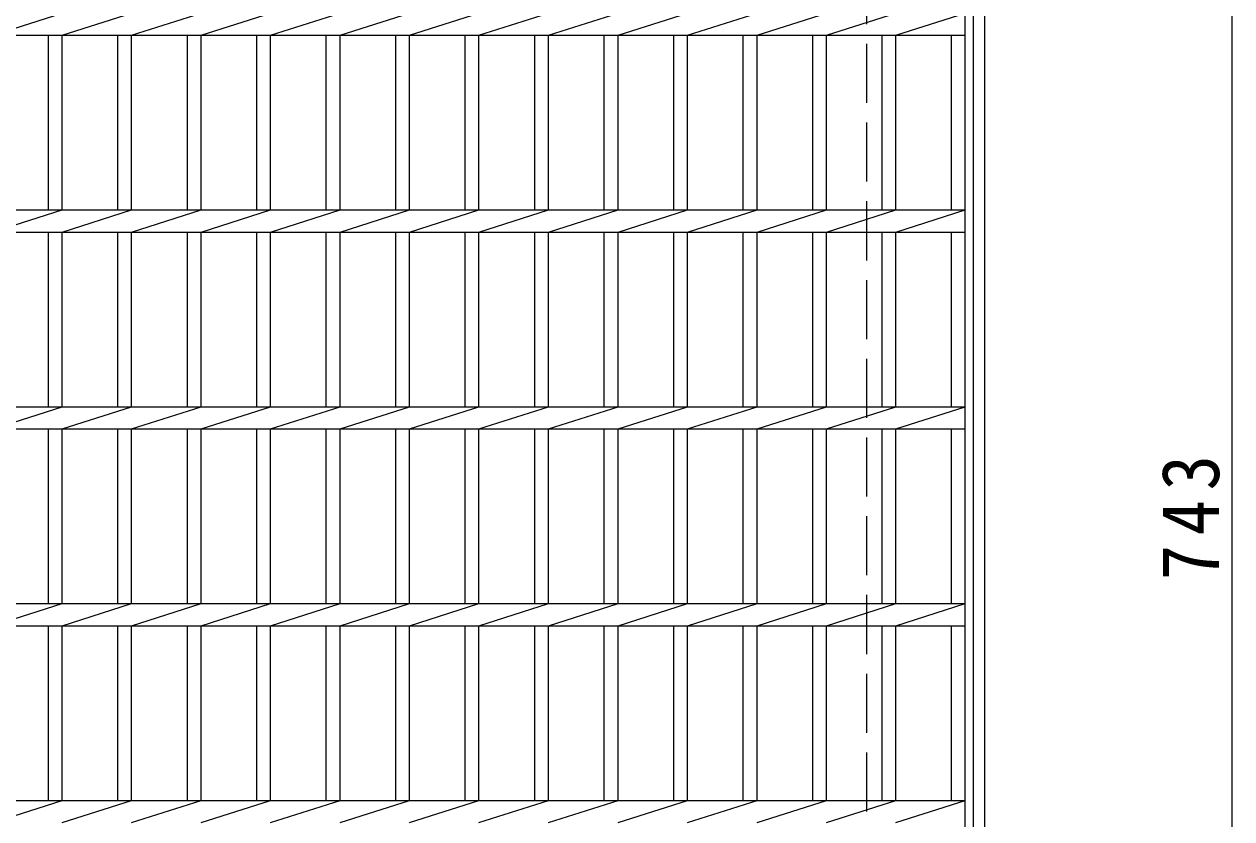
# Model space of a CAD drawing. Units: millimetres at full size, sheet at 1:10; details may follow other scales. Extents: x -2312 to 2340, y -1941 to 1772.
# Drawn here: x -1006 to -392, y 992 to 1396 of the extents above; entities that cross this region are included whole.
import ezdxf

# ---------------------------------------------------------------- set-up
doc = ezdxf.new("R2010")
doc.units = ezdxf.units.MM
doc.header["$LTSCALE"] = 10
doc.linetypes.add('DASHED3', pattern=[4, 3, -1])
for name, color, linetype, lineweight in [('C-1', 2, 'Continuous', 9), ('C-2', 3, 'Continuous', 9), ('C-4', 7, 'Continuous', 9)]:
    doc.layers.add(name, color=color, linetype=linetype, lineweight=lineweight)
doc.styles.add('ＭＳ ゴシック', font='')
doc.styles.get('ＭＳ ゴシック').set_extended_font_data('MS Gothic')

msp = doc.modelspace()

# ---------------------------------------------------------------- linework, layer by layer
at = {"layer": 'C-1'}
for p, q in [((-517.58, 736.22), (-517.58, 1556.22)), ((-523.58, 1550.22), (-523.58, 742.22))]:
    msp.add_line(p, q, dxfattribs=at)
at = {"layer": 'C-1', "linetype": 'DASHED3'}
msp.add_line((-577.58, 796.22), (-577.58, 1496.22), dxfattribs=at)
at = {"layer": 'C-2'}
for p, q in [((-527.58, 746.22), (-527.58, 1546.22)), ((-1021.79, 1390.57), (-986.48, 1401.87)), ((-986.48, 1390.57), (-951.18, 1401.87)), ((-951.18, 1390.57), (-915.88, 1401.87)), ((-915.88, 1390.57), (-880.58, 1401.87)), ((-880.59, 1390.57), (-845.29, 1401.87)), ((-845.29, 1390.57), (-809.99, 1401.87)), ((-809.99, 1390.57), (-774.69, 1401.87)), ((-774.69, 1390.57), (-739.28, 1401.87)), ((-739.29, 1390.57), (-703.98, 1401.87)), ((-703.99, 1390.57), (-668.68, 1401.87)), ((-668.69, 1390.57), (-633.38, 1401.87)), ((-633.39, 1390.57), (-598.08, 1401.87)), ((-598.08, 1390.57), (-562.78, 1401.87)), ((-562.79, 1390.57), (-527.58, 1401.87)), ((-1327.58, 1390.57), (-527.58, 1390.57)), ((-993.48, 1301.87), (-993.48, 1390.57)), ((-986.48, 1301.87), (-986.48, 1390.57)), ((-958.18, 1301.87), (-958.18, 1390.57)), ((-951.18, 1301.87), (-951.18, 1390.57)), ((-922.88, 1301.87), (-922.88, 1390.57)), ((-915.88, 1301.87), (-915.88, 1390.57)), ((-887.58, 1301.87), (-887.58, 1390.57)), ((-880.58, 1301.87), (-880.58, 1390.57)), ((-852.28, 1301.87), (-852.28, 1390.57)), ((-845.28, 1301.87), (-845.28, 1390.57)), ((-816.98, 1301.87), (-816.98, 1390.57)), ((-809.98, 1301.87), (-809.98, 1390.57)), ((-781.68, 1301.87), (-781.68, 1390.57)), ((-774.68, 1301.87), (-774.68, 1390.57)), ((-746.28, 1301.87), (-746.28, 1390.57)), ((-739.28, 1301.87), (-739.28, 1390.57)), ((-710.98, 1301.87), (-710.98, 1390.57)), ((-703.98, 1301.87), (-703.98, 1390.57)), ((-675.68, 1301.87), (-675.68, 1390.57)), ((-668.68, 1301.87), (-668.68, 1390.57)), ((-640.38, 1301.87), (-640.38, 1390.57)), ((-633.38, 1301.87), (-633.38, 1390.57)), ((-605.08, 1301.87), (-605.08, 1390.57)), ((-598.08, 1301.87), (-598.08, 1390.57)), ((-569.78, 1301.87), (-569.78, 1390.57)), ((-562.78, 1301.87), (-562.78, 1390.57)), ((-534.58, 1301.87), (-534.58, 1390.57)), ((-1327.58, 1301.87), (-527.58, 1301.87)), ((-1021.79, 1290.57), (-986.48, 1301.87)), ((-986.48, 1290.57), (-951.18, 1301.87)), ((-951.18, 1290.57), (-915.88, 1301.87)), ((-915.88, 1290.57), (-880.58, 1301.87)), ((-880.59, 1290.57), (-845.29, 1301.87)), ((-845.29, 1290.57), (-809.99, 1301.87)), ((-809.99, 1290.57), (-774.69, 1301.87)), ((-774.69, 1290.57), (-739.28, 1301.87)), ((-739.29, 1290.57), (-703.98, 1301.87)), ((-703.99, 1290.57), (-668.68, 1301.87)), ((-668.69, 1290.57), (-633.38, 1301.87)), ((-633.39, 1290.57), (-598.08, 1301.87)), ((-598.08, 1290.57), (-562.78, 1301.87)), ((-562.79, 1290.57), (-527.58, 1301.87)), ((-1327.58, 1290.57), (-527.58, 1290.57)), ((-993.48, 1201.87), (-993.48, 1290.57)), ((-986.48, 1201.87), (-986.48, 1290.57)), ((-958.18, 1201.87), (-958.18, 1290.57)), ((-951.18, 1201.87), (-951.18, 1290.57)), ((-922.88, 1201.87), (-922.88, 1290.57)), ((-915.88, 1201.87), (-915.88, 1290.57)), ((-887.58, 1201.87), (-887.58, 1290.57)), ((-880.58, 1201.87), (-880.58, 1290.57)), ((-852.28, 1201.87), (-852.28, 1290.57)), ((-845.28, 1201.87), (-845.28, 1290.57)), ((-816.98, 1201.87), (-816.98, 1290.57)), ((-809.98, 1201.87), (-809.98, 1290.57)), ((-781.68, 1201.87), (-781.68, 1290.57)), ((-774.68, 1201.87), (-774.68, 1290.57)), ((-746.28, 1201.87), (-746.28, 1290.57)), ((-739.28, 1201.87), (-739.28, 1290.57)), ((-710.98, 1201.87), (-710.98, 1290.57)), ((-703.98, 1201.87), (-703.98, 1290.57)), ((-675.68, 1201.87), (-675.68, 1290.57)), ((-668.68, 1201.87), (-668.68, 1290.57)), ((-640.38, 1201.87), (-640.38, 1290.57)), ((-633.38, 1201.87), (-633.38, 1290.57)), ((-605.08, 1201.87), (-605.08, 1290.57)), ((-598.08, 1201.87), (-598.08, 1290.57)), ((-569.78, 1201.87), (-569.78, 1290.57)), ((-562.78, 1201.87), (-562.78, 1290.57)), ((-534.58, 1201.87), (-534.58, 1290.57)), ((-1327.58, 1201.87), (-527.58, 1201.87)), ((-1021.79, 1190.57), (-986.48, 1201.87)), ((-986.48, 1190.57), (-951.18, 1201.87)), ((-951.18, 1190.57), (-915.88, 1201.87)), ((-915.88, 1190.57), (-880.58, 1201.87)), ((-880.59, 1190.57), (-845.29, 1201.87)), ((-845.29, 1190.57), (-809.99, 1201.87)), ((-809.99, 1190.57), (-774.69, 1201.87)), ((-774.69, 1190.57), (-739.28, 1201.87)), ((-739.29, 1190.57), (-703.98, 1201.87)), ((-703.99, 1190.57), (-668.68, 1201.87)), ((-668.69, 1190.57), (-633.38, 1201.87)), ((-633.39, 1190.57), (-598.08, 1201.87)), ((-598.08, 1190.57), (-562.78, 1201.87)), ((-562.79, 1190.57), (-527.58, 1201.87)), ((-1327.58, 1190.57), (-527.58, 1190.57)), ((-993.48, 1101.87), (-993.48, 1190.57)), ((-986.48, 1101.87), (-986.48, 1190.57)), ((-958.18, 1101.87), (-958.18, 1190.57)), ((-951.18, 1101.87), (-951.18, 1190.57)), ((-922.88, 1101.87), (-922.88, 1190.57)), ((-915.88, 1101.87), (-915.88, 1190.57)), ((-887.58, 1101.87), (-887.58, 1190.57)), ((-880.58, 1101.87), (-880.58, 1190.57)), ((-852.28, 1101.87), (-852.28, 1190.57)), ((-845.28, 1101.87), (-845.28, 1190.57)), ((-816.98, 1101.87), (-816.98, 1190.57)), ((-809.98, 1101.87), (-809.98, 1190.57)), ((-781.68, 1101.87), (-781.68, 1190.57)), ((-774.68, 1101.87), (-774.68, 1190.57)), ((-746.28, 1101.87), (-746.28, 1190.57)), ((-739.28, 1101.87), (-739.28, 1190.57)), ((-710.98, 1101.87), (-710.98, 1190.57)), ((-703.98, 1101.87), (-703.98, 1190.57)), ((-675.68, 1101.87), (-675.68, 1190.57)), ((-668.68, 1101.87), (-668.68, 1190.57)), ((-640.38, 1101.87), (-640.38, 1190.57)), ((-633.38, 1101.87), (-633.38, 1190.57)), ((-605.08, 1101.87), (-605.08, 1190.57)), ((-598.08, 1101.87), (-598.08, 1190.57)), ((-569.78, 1101.87), (-569.78, 1190.57)), ((-562.78, 1101.87), (-562.78, 1190.57)), ((-534.58, 1101.87), (-534.58, 1190.57)), ((-1327.58, 1101.87), (-527.58, 1101.87)), ((-1021.79, 1090.57), (-986.48, 1101.87)), ((-986.48, 1090.57), (-951.18, 1101.87)), ((-951.18, 1090.57), (-915.88, 1101.87)), ((-915.88, 1090.57), (-880.58, 1101.87)), ((-880.59, 1090.57), (-845.29, 1101.87)), ((-845.29, 1090.57), (-809.99, 1101.87)), ((-809.99, 1090.57), (-774.69, 1101.87)), ((-774.69, 1090.57), (-739.28, 1101.87)), ((-739.29, 1090.57), (-703.98, 1101.87)), ((-703.99, 1090.57), (-668.68, 1101.87)), ((-668.69, 1090.57), (-633.38, 1101.87)), ((-633.39, 1090.57), (-598.08, 1101.87)), ((-598.08, 1090.57), (-562.78, 1101.87)), ((-562.79, 1090.57), (-527.58, 1101.87)), ((-1327.58, 1090.57), (-527.58, 1090.57)), ((-993.48, 1001.87), (-993.48, 1090.57)), ((-986.48, 1001.87), (-986.48, 1090.57)), ((-958.18, 1001.87), (-958.18, 1090.57)), ((-951.18, 1001.87), (-951.18, 1090.57)), ((-922.88, 1001.87), (-922.88, 1090.57)), ((-915.88, 1001.87), (-915.88, 1090.57)), ((-887.58, 1001.87), (-887.58, 1090.57)), ((-880.58, 1001.87), (-880.58, 1090.57)), ((-852.28, 1001.87), (-852.28, 1090.57)), ((-845.28, 1001.87), (-845.28, 1090.57)), ((-816.98, 1001.87), (-816.98, 1090.57)), ((-809.98, 1001.87), (-809.98, 1090.57)), ((-781.68, 1001.87), (-781.68, 1090.57)), ((-774.68, 1001.87), (-774.68, 1090.57)), ((-746.28, 1001.87), (-746.28, 1090.57)), ((-739.28, 1001.87), (-739.28, 1090.57)), ((-710.98, 1001.87), (-710.98, 1090.57)), ((-703.98, 1001.87), (-703.98, 1090.57)), ((-675.68, 1001.87), (-675.68, 1090.57)), ((-668.68, 1001.87), (-668.68, 1090.57)), ((-640.38, 1001.87), (-640.38, 1090.57)), ((-633.38, 1001.87), (-633.38, 1090.57)), ((-605.08, 1001.87), (-605.08, 1090.57)), ((-598.08, 1001.87), (-598.08, 1090.57)), ((-569.78, 1001.87), (-569.78, 1090.57)), ((-562.78, 1001.87), (-562.78, 1090.57)), ((-534.58, 1001.87), (-534.58, 1090.57)), ((-1327.58, 1001.87), (-527.58, 1001.87)), ((-1021.79, 990.57), (-986.48, 1001.87)), ((-986.48, 990.57), (-951.18, 1001.87)), ((-951.18, 990.57), (-915.88, 1001.87)), ((-915.88, 990.57), (-880.58, 1001.87)), ((-880.59, 990.57), (-845.29, 1001.87)), ((-845.29, 990.57), (-809.99, 1001.87)), ((-809.99, 990.57), (-774.69, 1001.87)), ((-774.69, 990.57), (-739.28, 1001.87)), ((-739.29, 990.57), (-703.98, 1001.87)), ((-703.99, 990.57), (-668.68, 1001.87)), ((-668.69, 990.57), (-633.38, 1001.87)), ((-633.39, 990.57), (-598.08, 1001.87)), ((-598.08, 990.57), (-562.78, 1001.87)), ((-562.79, 990.57), (-527.58, 1001.87))]:
    msp.add_line(p, q, dxfattribs=at)
at = {"layer": 'C-4'}
msp.add_line((-392.08, 1517.72), (-392.08, 774.72), dxfattribs=at)

# ---------------------------------------------------------------- texts
at = {"layer": 'C-4', "color": 2, "insert": (-398.08, 1113.72), "char_height": 29.33, "attachment_point": 7, "rotation": 90, "style": 'ＭＳ ゴシック'}
msp.add_mtext('\\T1.27;\\W0.9;743', dxfattribs=at)

doc.saveas('drawing.dxf')
